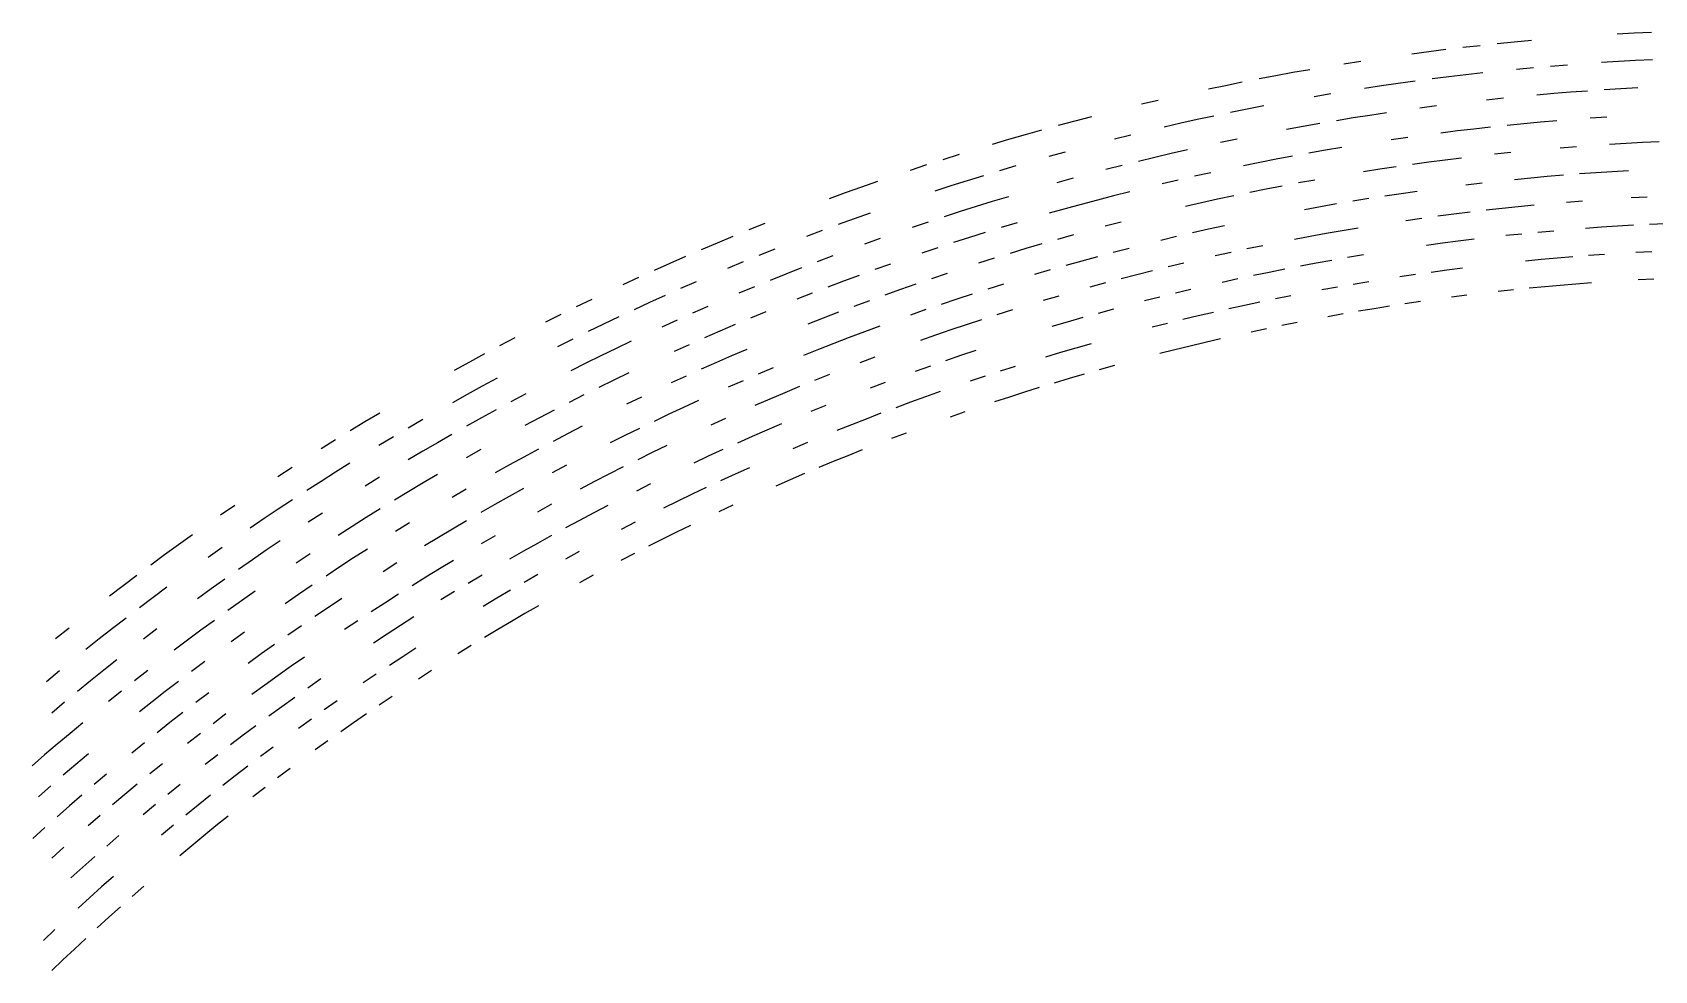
# Model space of a CAD drawing. Header units: metres. Extents: x -298 to 300, y -298 to 299.
# Drawn here: x -190.2 to -12.8, y 196.5 to 299 of the extents above; entities that cross this region are included whole.
import ezdxf

# ---------------------------------------------------------------- set-up
doc = ezdxf.new("R2010")
doc.units = ezdxf.units.M

msp = doc.modelspace()

# ---------------------------------------------------------------- linework, layer by layer
for p, q in [((-26.274912, 298.06372, -692.8203), (-28.1468, 297.88965, -692.8203)), ((-15.023447, 298.86053, -692.8203), (-16.900705, 298.7572, -692.8203)), ((-13.145578, 298.95203, -692.8203), (-15.023447, 298.86053, -692.8203)), ((-37.48762, 296.84344, -692.8203), (-39.351513, 296.599, -692.8203)), ((-35.622204, 297.07617, -692.8203), (-37.48762, 296.84344, -692.8203)), ((-31.887094, 297.5064, -692.8203), (-33.75532, 297.29712, -692.8203)), ((-28.1468, 297.88965, -692.8203), (-30.017527, 297.70392, -692.8203)), ((-52.35023, 294.5609, -692.8203), (-54.199352, 294.2232, -692.8203)), ((-50.498974, 294.8871, -692.8203), (-52.35023, 294.5609, -692.8203)), ((-44.933422, 295.79553, -692.8203), (-46.79054, 295.5044, -692.8203)), ((-31.595224, 294.5298, -692.8203), (-33.444836, 294.32245, -692.8203)), ((-26.039072, 295.08215, -692.8203), (-27.892282, 294.90967, -692.8203)), ((-22.329538, 295.39215, -692.8203), (-24.184824, 295.24298, -692.8203)), ((-16.758493, 295.7697, -692.8203), (-18.616282, 295.65552, -692.8203)), ((-14.899973, 295.8722, -692.8203), (-16.758493, 295.7697, -692.8203)), ((-13.040842, 295.963, -692.8203), (-14.899973, 295.8722, -692.8203)), ((-59.73335, 293.14038, -692.8203), (-61.573376, 292.7563, -692.8203)), ((-57.891003, 293.51294, -692.8203), (-59.73335, 293.14038, -692.8203)), ((-54.199352, 294.2232, -692.8203), (-56.046276, 293.87384, -692.8203)), ((-42.67085, 293.11157, -692.8203), (-44.511242, 292.83466, -692.8203)), ((-40.828808, 293.37695, -692.8203), (-42.67085, 293.11157, -692.8203)), ((-38.98512, 293.63068, -692.8203), (-40.828808, 293.37695, -692.8203)), ((-35.29304, 294.10352, -692.8203), (-37.139843, 293.87286, -692.8203)), ((-33.444836, 294.32245, -692.8203), (-35.29304, 294.10352, -692.8203)), ((-16.480356, 292.78992, -692.8203), (-18.319345, 292.6776, -692.8203)), ((-14.640696, 292.89075, -692.8203), (-16.480356, 292.78992, -692.8203)), ((-67.07819, 291.5348, -692.8203), (-68.907845, 291.1046, -692.8203)), ((-55.512157, 290.93103, -692.8203), (-57.33827, 290.5736, -692.8203)), ((-48.18617, 292.24622, -692.8203), (-50.020763, 291.9347, -692.8203)), ((-36.65504, 290.91962, -692.8203), (-38.48164, 290.68054, -692.8203)), ((-29.334543, 291.761, -692.8203), (-31.166636, 291.56787, -692.8203)), ((-23.831308, 292.27118, -692.8203), (-25.666819, 292.11267, -692.8203)), ((-21.994883, 292.4182, -692.8203), (-23.831308, 292.27118, -692.8203)), ((-20.15748, 292.55365, -692.8203), (-21.994883, 292.4182, -692.8203)), ((-76.19825, 289.26917, -692.8203), (-78.013435, 288.78174, -692.8203)), ((-74.38001, 289.74524, -692.8203), (-76.19825, 289.26917, -692.8203)), ((-62.8025, 289.43237, -692.8203), (-64.619026, 289.02905, -692.8203)), ((-60.983532, 289.82422, -692.8203), (-62.8025, 289.43237, -692.8203)), ((-57.33827, 290.5736, -692.8203), (-59.16212, 290.2046, -692.8203)), ((-45.7718, 289.60974, -692.8203), (-47.589855, 289.31342, -692.8203)), ((-43.951855, 289.8946, -692.8203), (-45.7718, 289.60974, -692.8203)), ((-42.13014, 290.16803, -692.8203), (-43.951855, 289.8946, -692.8203)), ((-25.295664, 289.143, -692.8203), (-27.111399, 288.97534, -692.8203)), ((-23.47883, 289.29926, -692.8203), (-25.295664, 289.143, -692.8203)), ((-18.022898, 289.69952, -692.8203), (-19.842356, 289.5775, -692.8203)), ((-81.634346, 287.77283, -692.8203), (-83.43995, 287.25122, -692.8203)), ((-79.82545, 288.28296, -692.8203), (-81.634346, 287.77283, -692.8203)), ((-70.05262, 287.75092, -692.8203), (-71.858345, 287.30212, -692.8203)), ((-64.619026, 289.02905, -692.8203), (-66.43287, 288.61438, -692.8203)), ((-51.220226, 288.68658, -692.8203), (-53.03236, 288.35608, -692.8203)), ((-49.40608, 289.00568, -692.8203), (-51.220226, 288.68658, -692.8203)), ((-39.786816, 287.4828, -692.8203), (-41.591747, 287.22412, -692.8203)), ((-34.362743, 288.19067, -692.8203), (-36.172253, 287.96606, -692.8203)), ((-32.55183, 288.40393, -692.8203), (-34.362743, 288.19067, -692.8203)), ((-30.739573, 288.60577, -692.8203), (-32.55183, 288.40393, -692.8203)), ((-27.111399, 288.97534, -692.8203), (-28.926096, 288.79626, -692.8203)), ((-88.83643, 285.61877, -692.8203), (-90.6283, 285.052, -692.8203)), ((-83.43995, 287.25122, -692.8203), (-85.242195, 286.71838, -692.8203)), ((-77.25794, 285.88794, -692.8203), (-79.051704, 285.39392, -692.8203)), ((-65.653694, 285.72485, -692.8203), (-67.446785, 285.3037, -692.8203)), ((-63.85792, 286.13464, -692.8203), (-65.653694, 285.72485, -692.8203)), ((-58.4557, 287.2964, -692.8203), (-60.258923, 286.9204, -692.8203)), ((-48.793835, 286.07623, -692.8203), (-50.589672, 285.761, -692.8203)), ((-46.996105, 286.38013, -692.8203), (-48.793835, 286.07623, -692.8203)), ((-28.519602, 285.83124, -692.8203), (-30.314463, 285.64343, -692.8203)), ((-21.329233, 286.46985, -692.8203), (-23.128305, 286.32715, -692.8203)), ((-15.926889, 286.83008, -692.8203), (-17.728464, 286.7213, -692.8203)), ((-14.124704, 286.92755, -692.8203), (-15.926889, 286.83008, -692.8203)), ((-12.32197, 287.01367, -692.8203), (-14.124704, 286.92755, -692.8203)), ((-92.41657, 284.47412, -692.8203), (-94.20112, 283.8849, -692.8203)), ((-82.62971, 284.37225, -692.8203), (-84.413826, 283.8446, -692.8203)), ((-71.02479, 284.42773, -692.8203), (-72.80958, 283.97296, -692.8203)), ((-67.446785, 285.3037, -692.8203), (-69.23719, 284.87134, -692.8203)), ((-55.96455, 284.7478, -692.8203), (-57.751842, 284.38757, -692.8203)), ((-54.17512, 285.0968, -692.8203), (-55.96455, 284.7478, -692.8203)), ((-52.383434, 285.43457, -692.8203), (-54.17512, 285.0968, -692.8203)), ((-42.84004, 284.0133, -692.8203), (-44.62306, 283.73547, -692.8203)), ((-41.05531, 284.27985, -692.8203), (-42.84004, 284.0133, -692.8203)), ((-37.480907, 284.7793, -692.8203), (-39.26887, 284.53516, -692.8203)), ((-35.691418, 285.0122, -692.8203), (-37.480907, 284.7793, -692.8203)), ((-33.900463, 285.2339, -692.8203), (-35.691418, 285.0122, -692.8203)), ((-15.653452, 283.84998, -692.8203), (-17.436228, 283.74292, -692.8203)), ((-99.53199, 282.0503, -692.8203), (-101.301094, 281.4165, -692.8203)), ((-97.75892, 282.67297, -692.8203), (-99.53199, 282.0503, -692.8203)), ((-89.74561, 282.19446, -692.8203), (-91.515816, 281.62213, -692.8203)), ((-87.97181, 282.7556, -692.8203), (-89.74561, 282.19446, -692.8203)), ((-86.19453, 283.30566, -692.8203), (-87.97181, 282.7556, -692.8203)), ((-76.37037, 283.0298, -692.8203), (-78.14619, 282.54138, -692.8203)), ((-64.8769, 282.8346, -692.8203), (-66.65186, 282.41846, -692.8203)), ((-61.319286, 283.63342, -692.8203), (-63.099377, 283.23962, -692.8203)), ((-53.509777, 282.17896, -692.8203), (-55.280895, 281.83423, -692.8203)), ((-49.96101, 282.83508, -692.8203), (-51.7364, 282.51257, -692.8203)), ((-31.666636, 282.4843, -692.8203), (-33.44044, 282.27673, -692.8203)), ((-26.338022, 283.0401, -692.8203), (-28.115366, 282.86597, -692.8203)), ((-24.559519, 283.203, -692.8203), (-26.338022, 283.0401, -692.8203)), ((-22.780039, 283.3548, -692.8203), (-24.559519, 283.203, -692.8203)), ((-19.218332, 283.62476, -692.8203), (-20.999643, 283.49536, -692.8203)), ((-17.436228, 283.74292, -692.8203), (-19.218332, 283.62476, -692.8203)), ((-101.301094, 281.4165, -692.8203), (-103.06617, 280.77155, -692.8203)), ((-85.21766, 280.4768, -692.8203), (-86.97718, 279.93298, -692.8203)), ((-83.45472, 281.00964, -692.8203), (-85.21766, 280.4768, -692.8203)), ((-73.72431, 280.64258, -692.8203), (-75.48524, 280.1709, -692.8203)), ((-71.96046, 281.1032, -692.8203), (-73.72431, 280.64258, -692.8203)), ((-70.19367, 281.55273, -692.8203), (-71.96046, 281.1032, -692.8203)), ((-62.342724, 280.34412, -692.8203), (-64.10206, 279.94397, -692.8203)), ((-60.580822, 280.73328, -692.8203), (-62.342724, 280.34412, -692.8203)), ((-58.81654, 281.11133, -692.8203), (-60.580822, 280.73328, -692.8203)), ((-55.280895, 281.83423, -692.8203), (-57.049877, 281.47833, -692.8203)), ((-44.05189, 280.79785, -692.8203), (-45.81471, 280.5125, -692.8203)), ((-40.52113, 281.3352, -692.8203), (-42.287365, 281.07202, -692.8203)), ((-38.753185, 281.58728, -692.8203), (-40.52113, 281.3352, -692.8203)), ((-20.672312, 280.5207, -692.8203), (-22.43403, 280.3822, -692.8203)), ((-13.617502, 280.96375, -692.8203), (-15.382212, 280.86963, -692.8203)), ((-100.31068, 278.59436, -692.8203), (-102.05799, 277.9558, -692.8203)), ((-98.559456, 279.222, -692.8203), (-100.31068, 278.59436, -692.8203)), ((-88.73322, 279.37805, -692.8203), (-90.48579, 278.81213, -692.8203)), ((-86.97718, 279.93298, -692.8203), (-88.73322, 279.37805, -692.8203)), ((-77.24311, 279.68823, -692.8203), (-78.99793, 279.19446, -692.8203)), ((-75.48524, 280.1709, -692.8203), (-77.24311, 279.68823, -692.8203)), ((-49.334606, 279.9087, -692.8203), (-51.091625, 279.5902, -692.8203)), ((-47.575634, 280.21606, -692.8203), (-49.334606, 279.9087, -692.8203)), ((-38.239758, 278.63904, -692.8203), (-39.989147, 278.39026, -692.8203)), ((-34.73646, 279.10358, -692.8203), (-36.488842, 278.87683, -692.8203)), ((-32.982616, 279.31934, -692.8203), (-34.73646, 279.10358, -692.8203)), ((-29.471018, 279.71777, -692.8203), (-31.227488, 279.52405, -692.8203)), ((-27.713388, 279.9005, -692.8203), (-29.471018, 279.71777, -692.8203)), ((-25.95466, 280.07214, -692.8203), (-27.713388, 279.9005, -692.8203)), ((-110.084785, 278.08142, -692.8203), (-111.82862, 277.38147, -692.8203)), ((-103.801155, 277.30627, -692.8203), (-105.54023, 276.64575, -692.8203)), ((-92.23469, 278.23523, -692.8203), (-93.97993, 277.64734, -692.8203)), ((-85.98493, 277.1095, -692.8203), (-87.723274, 276.5609, -692.8203)), ((-82.49799, 278.1739, -692.8203), (-84.24317, 277.64716, -692.8203)), ((-76.34193, 276.83435, -692.8203), (-78.078865, 276.3463, -692.8203)), ((-71.11323, 278.2329, -692.8203), (-72.85908, 277.7777, -692.8203)), ((-61.58827, 277.44812, -692.8203), (-63.32942, 277.05273, -692.8203)), ((-59.844555, 277.83258, -692.8203), (-61.58827, 277.44812, -692.8203)), ((-48.71046, 276.9818, -692.8203), (-50.44911, 276.66736, -692.8203)), ((-46.9698, 277.2854, -692.8203), (-48.71046, 276.9818, -692.8203)), ((-45.227306, 277.57806, -692.8203), (-46.9698, 277.2854, -692.8203)), ((-27.31367, 276.9347, -692.8203), (-29.052683, 276.75458, -692.8203)), ((-23.832407, 277.2621, -692.8203), (-25.573557, 277.10388, -692.8203)), ((-18.603342, 277.6712, -692.8203), (-20.347239, 277.54578, -692.8203)), ((-16.858652, 277.78564, -692.8203), (-18.603342, 277.6712, -692.8203)), ((-15.113291, 277.88916, -692.8203), (-16.858652, 277.78564, -692.8203)), ((-11.620737, 278.06323, -692.8203), (-13.367319, 277.9817, -692.8203)), ((-115.302925, 275.94867, -692.8203), (-117.03327, 275.21594, -692.8203)), ((-113.56806, 276.67053, -692.8203), (-115.302925, 275.94867, -692.8203)), ((-109.005745, 275.29205, -692.8203), (-110.732, 274.59894, -692.8203)), ((-97.459114, 276.43884, -692.8203), (-99.19294, 275.8181, -692.8203)), ((-91.1894, 275.43097, -692.8203), (-92.91706, 274.84973, -692.8203)), ((-87.723274, 276.5609, -692.8203), (-89.45814, 276.00134, -692.8203)), ((-81.54322, 275.33752, -692.8203), (-83.27058, 274.8169, -692.8203)), ((-79.81263, 275.8474, -692.8203), (-81.54322, 275.33752, -692.8203)), ((-70.268196, 275.36206, -692.8203), (-71.99598, 274.9121, -692.8203)), ((-65.06812, 276.64636, -692.8203), (-66.804146, 276.22913, -692.8203)), ((-59.110546, 274.9314, -692.8203), (-60.83601, 274.55157, -692.8203)), ((-55.6526, 275.6584, -692.8203), (-57.3827, 275.3003, -692.8203)), ((-50.44911, 276.66736, -692.8203), (-52.18568, 276.34192, -692.8203)), ((-35.996166, 275.92505, -692.8203), (-37.72859, 275.69043, -692.8203)), ((-34.26234, 276.1488, -692.8203), (-35.996166, 275.92505, -692.8203)), ((-32.52711, 276.36157, -692.8203), (-34.26234, 276.1488, -692.8203)), ((-13.119333, 274.9994, -692.8203), (-14.846628, 274.90845, -692.8203)), ((-120.479866, 273.71796, -692.8203), (-122.19599, 272.95276, -692.8203)), ((-118.75892, 274.4724, -692.8203), (-120.479866, 273.71796, -692.8203)), ((-112.453865, 273.89502, -692.8203), (-114.17121, 273.18024, -692.8203)), ((-106.0879, 273.22705, -692.8203), (-107.80128, 272.5523, -692.8203)), ((-102.64857, 274.54425, -692.8203), (-104.37037, 273.8911, -692.8203)), ((-96.36115, 273.65472, -692.8203), (-98.07752, 273.04102, -692.8203)), ((-84.994576, 274.2854, -692.8203), (-86.71522, 273.74304, -692.8203)), ((-75.44294, 273.97986, -692.8203), (-77.161934, 273.49756, -692.8203)), ((-73.720955, 274.45142, -692.8203), (-75.44294, 273.97986, -692.8203)), ((-64.27949, 273.75952, -692.8203), (-65.997444, 273.3473, -692.8203)), ((-49.808727, 273.74402, -692.8203), (-51.52699, 273.42273, -692.8203)), ((-48.08845, 274.05457, -692.8203), (-49.808727, 273.74402, -692.8203)), ((-44.642162, 274.6432, -692.8203), (-46.366283, 274.3543, -692.8203)), ((-33.790478, 273.1936, -692.8203), (-35.50575, 272.9729, -692.8203)), ((-25.194773, 274.13538, -692.8203), (-26.916208, 273.96863, -692.8203)), ((-23.472239, 274.29132, -692.8203), (-25.194773, 274.13538, -692.8203)), ((-21.748789, 274.4364, -692.8203), (-23.472239, 274.29132, -692.8203)), ((-18.299204, 274.6941, -692.8203), (-20.024424, 274.57068, -692.8203)), ((-123.907234, 272.17688, -692.8203), (-125.613655, 271.39014, -692.8203)), ((-117.59229, 271.7185, -692.8203), (-119.295845, 270.9715, -692.8203)), ((-107.80128, 272.5523, -692.8203), (-109.51038, 271.86682, -692.8203)), ((-101.49836, 271.78137, -692.8203), (-103.20277, 271.1355, -692.8203)), ((-99.789925, 272.41656, -692.8203), (-101.49836, 271.78137, -692.8203)), ((-93.56245, 271.466, -692.8203), (-95.26508, 270.86993, -692.8203)), ((-90.146, 272.62604, -692.8203), (-91.85609, 272.0514, -692.8203)), ((-84.006355, 271.46057, -692.8203), (-85.7093, 270.9245, -692.8203)), ((-78.877815, 273.00446, -692.8203), (-80.59058, 272.50055, -692.8203)), ((-72.84205, 271.59076, -692.8203), (-74.54615, 271.12476, -692.8203)), ((-69.4253, 272.49048, -692.8203), (-71.13514, 272.04602, -692.8203)), ((-67.712715, 272.92432, -692.8203), (-69.4253, 272.49048, -692.8203)), ((-58.378674, 272.02966, -692.8203), (-60.08595, 271.65448, -692.8203)), ((-54.957287, 272.74768, -692.8203), (-56.66914, 272.39404, -692.8203)), ((-53.243237, 273.09058, -692.8203), (-54.957287, 272.74768, -692.8203)), ((-44.059277, 271.708, -692.8203), (-45.764904, 271.4228, -692.8203)), ((-38.931957, 272.49915, -692.8203), (-40.64271, 272.24622, -692.8203)), ((-35.50575, 272.9729, -692.8203), (-37.219616, 272.74146, -692.8203)), ((-21.409555, 271.4632, -692.8203), (-23.114328, 271.3203, -692.8203)), ((-19.703867, 271.59534, -692.8203), (-21.409555, 271.4632, -692.8203)), ((-12.873667, 272.01697, -692.8203), (-14.582163, 271.9276, -692.8203)), ((-129.01137, 269.78467, -692.8203), (-130.70259, 268.96606, -692.8203)), ((-120.99464, 270.21387, -692.8203), (-122.68867, 269.44556, -692.8203)), ((-111.215096, 271.1706, -692.8203), (-112.91535, 270.46368, -692.8203)), ((-104.90308, 270.47888, -692.8203), (-106.59925, 269.81158, -692.8203)), ((-98.65894, 269.64575, -692.8203), (-100.350044, 269.0177, -692.8203)), ((-95.26508, 270.86993, -692.8203), (-96.963936, 270.26318, -692.8203)), ((-89.104744, 269.8203, -692.8203), (-90.79719, 269.25232, -692.8203)), ((-87.40876, 270.37775, -692.8203), (-89.104744, 269.8203, -692.8203)), ((-77.9452, 270.16083, -692.8203), (-79.640144, 269.66284, -692.8203)), ((-66.890144, 270.047, -692.8203), (-68.58466, 269.6184, -692.8203)), ((-63.493114, 270.87207, -692.8203), (-65.19294, 270.46484, -692.8203)), ((-52.56843, 270.17505, -692.8203), (-54.26417, 269.8365, -692.8203)), ((-47.46876, 271.1269, -692.8203), (-49.170605, 270.8203, -692.8203)), ((-33.320812, 270.23816, -692.8203), (-35.01759, 270.0205, -692.8203)), ((-28.222788, 270.82733, -692.8203), (-29.92335, 270.6416, -692.8203)), ((-24.818186, 271.16663, -692.8203), (-26.521006, 271.00232, -692.8203)), ((-23.114328, 271.3203, -692.8203), (-24.818186, 271.16663, -692.8203)), ((-132.3886, 268.13672, -692.8203), (-134.06935, 267.29688, -692.8203)), ((-126.06196, 267.87714, -692.8203), (-127.7411, 267.07703, -692.8203)), ((-122.68867, 269.44556, -692.8203), (-124.377754, 268.66663, -692.8203)), ((-116.302376, 269.01788, -692.8203), (-117.98902, 268.27905, -692.8203)), ((-109.978645, 268.4452, -692.8203), (-111.66187, 267.7461, -692.8203)), ((-102.03712, 268.3791, -692.8203), (-103.7201, 267.72986, -692.8203)), ((-92.48603, 268.67365, -692.8203), (-94.17115, 268.08435, -692.8203)), ((-83.02033, 268.635, -692.8203), (-84.70551, 268.10522, -692.8203)), ((-71.9654, 268.7295, -692.8203), (-73.6515, 268.26904, -692.8203)), ((-62.708935, 267.98413, -692.8203), (-64.39063, 267.5819, -692.8203)), ((-61.02473, 268.3758, -692.8203), (-62.708935, 267.98413, -692.8203)), ((-57.64906, 269.12738, -692.8203), (-59.338085, 268.75684, -692.8203)), ((-55.957775, 269.48724, -692.8203), (-57.64906, 269.12738, -692.8203)), ((-46.851208, 268.1988, -692.8203), (-48.53474, 267.89612, -692.8203)), ((-43.47865, 268.77234, -692.8203), (-45.165844, 268.49084, -692.8203)), ((-41.789623, 269.0432, -692.8203), (-43.47865, 268.77234, -692.8203)), ((-38.40669, 269.5531, -692.8203), (-40.09901, 269.30347, -692.8203)), ((-127.7411, 267.07703, -692.8203), (-129.41524, 266.26648, -692.8203)), ((-119.67097, 267.52966, -692.8203), (-121.34809, 266.76978, -692.8203)), ((-115.01484, 266.31628, -692.8203), (-116.68452, 265.58557, -692.8203)), ((-113.34058, 267.03644, -692.8203), (-115.01484, 266.31628, -692.8203)), ((-103.7201, 267.72986, -692.8203), (-105.39893, 267.07007, -692.8203)), ((-99.20374, 266.2533, -692.8203), (-100.87348, 265.6219, -692.8203)), ((-97.5301, 266.87415, -692.8203), (-99.20374, 266.2533, -692.8203)), ((-89.740486, 266.4524, -692.8203), (-91.41169, 265.8805, -692.8203)), ((-88.06562, 267.01392, -692.8203), (-89.740486, 266.4524, -692.8203)), ((-86.387276, 267.56482, -692.8203), (-88.06562, 267.01392, -692.8203)), ((-77.01478, 267.31653, -692.8203), (-78.69178, 266.82446, -692.8203)), ((-75.3346, 267.7981, -692.8203), (-77.01478, 267.31653, -692.8203)), ((-66.06971, 267.16907, -692.8203), (-67.74616, 266.74573, -692.8203)), ((-55.248547, 266.57996, -692.8203), (-56.921642, 266.2246, -692.8203)), ((-51.895824, 267.25916, -692.8203), (-53.573254, 266.9248, -692.8203)), ((-137.41481, 265.58557, -692.8203), (-139.07936, 264.71423, -692.8203)), ((-131.08418, 265.44543, -692.8203), (-132.74791, 264.61383, -692.8203)), ((-126.35035, 264.427, -692.8203), (-128.00786, 263.62524, -692.8203)), ((-124.687874, 265.21838, -692.8203), (-126.35035, 264.427, -692.8203)), ((-118.349556, 264.84448, -692.8203), (-120.009834, 264.0929, -692.8203)), ((-112.071846, 264.326, -692.8203), (-113.72907, 263.61383, -692.8203)), ((-104.20081, 264.32776, -692.8203), (-105.858284, 263.66504, -692.8203)), ((-102.53919, 264.98004, -692.8203), (-104.20081, 264.32776, -692.8203)), ((-100.87348, 265.6219, -692.8203), (-102.53919, 264.98004, -692.8203)), ((-91.41169, 265.8805, -692.8203), (-93.07929, 265.29797, -692.8203)), ((-76.08643, 264.47162, -692.8203), (-77.745674, 263.9854, -692.8203)), ((-74.4242, 264.9474, -692.8203), (-76.08643, 264.47162, -692.8203)), ((-65.25147, 264.29053, -692.8203), (-66.90986, 263.87244, -692.8203)), ((-63.590466, 264.6983, -692.8203), (-65.25147, 264.29053, -692.8203)), ((-61.926952, 265.09558, -692.8203), (-63.590466, 264.6983, -692.8203)), ((-60.260876, 265.48242, -692.8203), (-61.926952, 265.09558, -692.8203)), ((-142.39186, 262.94025, -692.8203), (-144.03969, 262.03772, -692.8203)), ((-140.73842, 263.8324, -692.8203), (-142.39186, 262.94025, -692.8203)), ((-129.66023, 262.81305, -692.8203), (-131.30748, 261.99048, -692.8203)), ((-128.00786, 263.62524, -692.8203), (-129.66023, 262.81305, -692.8203)), ((-115.38178, 262.8913, -692.8203), (-117.029915, 262.1584, -692.8203)), ((-113.72907, 263.61383, -692.8203), (-115.38178, 262.8913, -692.8203)), ((-98.05958, 263.48804, -692.8203), (-99.71198, 262.8639, -692.8203)), ((-91.98963, 262.51086, -692.8203), (-93.635994, 261.9248, -692.8203)), ((-88.68586, 263.6518, -692.8203), (-90.33955, 263.08655, -692.8203)), ((-87.02863, 264.20667, -692.8203), (-88.68586, 263.6518, -692.8203)), ((-77.745674, 263.9854, -692.8203), (-79.40174, 263.48883, -692.8203)), ((-71.86872, 262.55566, -692.8203), (-73.516, 262.096, -692.8203)), ((-139.34947, 261.18372, -692.8203), (-140.98619, 260.3004, -692.8203)), ((-126.60279, 260.9828, -692.8203), (-128.2386, 260.1795, -692.8203)), ((-124.96192, 261.77588, -692.8203), (-126.60279, 260.9828, -692.8203)), ((-118.67341, 261.41516, -692.8203), (-120.31214, 260.66162, -692.8203)), ((-112.44538, 260.91046, -692.8203), (-114.081184, 260.19604, -692.8203)), ((-109.16053, 262.3084, -692.8203), (-110.80518, 261.61462, -692.8203)), ((-103.00477, 261.58447, -692.8203), (-104.64503, 260.92932, -692.8203)), ((-96.91761, 260.72186, -692.8203), (-98.55262, 260.10498, -692.8203)), ((-85.99378, 261.3988, -692.8203), (-87.63337, 260.85046, -692.8203)), ((-82.70435, 262.46448, -692.8203), (-84.35078, 261.93677, -692.8203)), ((-76.801704, 261.1457, -692.8203), (-78.43995, 260.6551, -692.8203)), ((-75.16035, 261.62598, -692.8203), (-76.801704, 261.1457, -692.8203)), ((-142.61732, 259.40674, -692.8203), (-144.24275, 258.50293, -692.8203)), ((-140.98619, 260.3004, -692.8203), (-142.61732, 259.40674, -692.8203)), ((-136.2176, 259.46106, -692.8203), (-137.84358, 258.5974, -692.8203)), ((-129.86928, 259.36597, -692.8203), (-131.49483, 258.5421, -692.8203)), ((-123.575264, 259.12378, -692.8203), (-125.19947, 258.33948, -692.8203)), ((-107.91297, 259.5882, -692.8203), (-109.540535, 258.90228, -692.8203)), ((-106.281136, 260.26392, -692.8203), (-107.91297, 259.5882, -692.8203)), ((-92.53095, 259.1438, -692.8203), (-94.1562, 258.55444, -692.8203)), ((-90.90205, 259.7229, -692.8203), (-92.53095, 259.1438, -692.8203)), ((-83.33576, 259.1217, -692.8203), (-84.96107, 258.5901, -692.8203)), ((-81.70704, 259.64307, -692.8203), (-83.33576, 259.1217, -692.8203)), ((-80.07508, 260.15417, -692.8203), (-81.70704, 259.64307, -692.8203)), ((-152.1916, 257.37073, -692.8203), (-153.80412, 256.40674, -692.8203)), ((-139.46407, 257.7235, -692.8203), (-141.07906, 256.83954, -692.8203)), ((-133.11519, 257.7082, -692.8203), (-134.73024, 256.864, -692.8203)), ((-120.57813, 257.23608, -692.8203), (-122.19056, 256.4707, -692.8203)), ((-118.960945, 257.99133, -692.8203), (-120.57813, 257.23608, -692.8203)), ((-117.339, 258.73645, -692.8203), (-118.960945, 257.99133, -692.8203)), ((-109.540535, 258.90228, -692.8203), (-111.163765, 258.20618, -692.8203)), ((-103.433846, 258.19275, -692.8203), (-105.05274, 257.53503, -692.8203)), ((-97.39527, 257.3452, -692.8203), (-99.0091, 256.7254, -692.8203)), ((-94.1562, 258.55444, -692.8203), (-95.77766, 257.95496, -692.8203)), ((-88.20161, 257.49634, -692.8203), (-89.8166, 256.9342, -692.8203)), ((-153.80412, 256.40674, -692.8203), (-155.41054, 255.43266, -692.8203)), ((-147.47646, 256.6648, -692.8203), (-149.08455, 255.73045, -692.8203)), ((-141.07906, 256.83954, -692.8203), (-142.6884, 255.94542, -692.8203)), ((-134.73024, 256.864, -692.8203), (-136.33992, 256.00983, -692.8203)), ((-130.04195, 255.92577, -692.8203), (-131.64589, 255.10094, -692.8203)), ((-123.798164, 255.69518, -692.8203), (-125.400764, 254.90959, -692.8203)), ((-114.39686, 256.78333, -692.8203), (-116.0066, 256.05676, -692.8203)), ((-109.884224, 255.50084, -692.8203), (-111.48603, 254.80266, -692.8203)), ((-108.27802, 256.18903, -692.8203), (-109.884224, 255.50084, -692.8203)), ((-100.618904, 256.09546, -692.8203), (-102.22474, 255.45537, -692.8203)), ((-99.0091, 256.7254, -692.8203), (-100.618904, 256.09546, -692.8203)), ((-157.01076, 254.4486, -692.8203), (-158.60481, 253.45439, -692.8203)), ((-150.68666, 254.78612, -692.8203), (-152.28288, 253.83177, -692.8203)), ((-145.89003, 254.127, -692.8203), (-147.48222, 253.20274, -692.8203)), ((-144.2921, 255.04124, -692.8203), (-145.89003, 254.127, -692.8203)), ((-131.64589, 255.10094, -692.8203), (-133.24458, 254.2661, -692.8203)), ((-125.400764, 254.90959, -692.8203), (-126.99848, 254.11394, -692.8203)), ((-120.80793, 253.81657, -692.8203), (-122.39887, 253.04979, -692.8203)), ((-111.48603, 254.80266, -692.8203), (-113.08344, 254.0944, -692.8203)), ((-105.42414, 254.14507, -692.8203), (-107.017586, 253.47484, -692.8203)), ((-94.63984, 255.18712, -692.8203), (-96.24012, 254.58464, -692.8203)), ((-155.45705, 251.89305, -692.8203), (-157.03493, 250.90874, -692.8203)), ((-147.48222, 253.20274, -692.8203), (-149.06856, 252.26854, -692.8203)), ((-141.13625, 253.38664, -692.8203), (-142.72389, 252.4923, -692.8203)), ((-136.42601, 252.56639, -692.8203), (-138.00862, 251.70158, -692.8203)), ((-134.83797, 253.42125, -692.8203), (-136.42601, 252.56639, -692.8203)), ((-122.39887, 253.04979, -692.8203), (-123.98493, 252.27306, -692.8203)), ((-116.264656, 252.64781, -692.8203), (-117.848335, 251.90965, -692.8203)), ((-114.67628, 253.37608, -692.8203), (-116.264656, 252.64781, -692.8203)), ((-102.6023, 252.07457, -692.8203), (-104.18281, 251.4221, -692.8203)), ((-101.01777, 252.71703, -692.8203), (-102.6023, 252.07457, -692.8203)), ((-99.429146, 253.3496, -692.8203), (-101.01777, 252.71703, -692.8203)), ((-161.77388, 251.43614, -692.8203), (-163.34883, 250.41216, -692.8203)), ((-157.03493, 250.90874, -692.8203), (-158.60658, 249.9146, -692.8203)), ((-152.22334, 250.37022, -692.8203), (-153.79176, 249.40636, -692.8203)), ((-145.8821, 250.67369, -692.8203), (-147.45256, 249.74956, -692.8203)), ((-138.00862, 251.70158, -692.8203), (-139.58577, 250.82689, -692.8203)), ((-131.76091, 251.6671, -692.8203), (-133.33803, 250.83159, -692.8203)), ((-127.14216, 250.6898, -692.8203), (-128.71327, 249.88329, -692.8203)), ((-125.56605, 251.48637, -692.8203), (-127.14216, 250.6898, -692.8203)), ((-113.34803, 250.6945, -692.8203), (-114.91956, 249.9746, -692.8203)), ((-111.77204, 251.40446, -692.8203), (-113.34803, 250.6945, -692.8203)), ((-107.33131, 250.08757, -692.8203), (-108.89918, 249.4055, -692.8203)), ((-105.75916, 250.75981, -692.8203), (-107.33131, 250.08757, -692.8203)), ((-158.60658, 249.9146, -692.8203), (-160.17189, 248.91063, -692.8203)), ((-149.01717, 248.81554, -692.8203), (-150.57588, 247.87181, -692.8203)), ((-147.45256, 249.74956, -692.8203), (-149.01717, 248.81554, -692.8203)), ((-142.72334, 249.04784, -692.8203), (-144.2837, 248.14354, -692.8203)), ((-136.47627, 249.13097, -692.8203), (-138.03728, 248.26598, -692.8203)), ((-128.71327, 249.88329, -692.8203), (-130.27925, 249.067, -692.8203)), ((-122.57105, 249.63548, -692.8203), (-124.13563, 248.85777, -692.8203)), ((-118.048775, 248.50536, -692.8203), (-119.60639, 247.75603, -692.8203)), ((-116.48646, 249.24492, -692.8203), (-118.048775, 248.50536, -692.8203)), ((-168.0345, 247.28117, -692.8203), (-169.58315, 246.21794, -692.8203)), ((-163.28346, 246.87321, -692.8203), (-164.82954, 245.83995, -692.8203)), ((-161.73091, 247.89684, -692.8203), (-163.28346, 246.87321, -692.8203)), ((-152.12862, 246.91826, -692.8203), (-153.67525, 245.955, -692.8203)), ((-139.59282, 247.3911, -692.8203), (-141.1428, 246.50658, -692.8203)), ((-138.03728, 248.26598, -692.8203), (-139.59282, 247.3911, -692.8203)), ((-133.39558, 247.40495, -692.8203), (-134.94585, 246.55931, -692.8203)), ((-127.24995, 247.27287, -692.8203), (-128.79958, 246.4658, -692.8203)), ((-119.60639, 247.75603, -692.8203), (-121.15925, 246.99693, -692.8203)), ((-113.576485, 247.3004, -692.8203), (-115.126656, 246.57921, -692.8203)), ((-164.82954, 245.83995, -692.8203), (-166.3691, 244.79698, -692.8203)), ((-158.46004, 246.45573, -692.8203), (-160.00362, 245.45274, -692.8203)), ((-155.21584, 244.98204, -692.8203), (-156.75026, 243.9995, -692.8203)), ((-153.67525, 245.955, -692.8203), (-155.21584, 244.98204, -692.8203)), ((-148.93007, 245.3723, -692.8203), (-150.46712, 244.42912, -692.8203)), ((-142.68721, 245.61229, -692.8203), (-144.22594, 244.70836, -692.8203)), ((-130.34404, 245.64903, -692.8203), (-131.88335, 244.82256, -692.8203)), ((-128.79958, 246.4658, -692.8203), (-130.34404, 245.64903, -692.8203)), ((-124.250435, 245.44957, -692.8203), (-125.78864, 244.66136, -692.8203)), ((-118.2132, 245.10759, -692.8203), (-119.7494, 244.35728, -692.8203)), ((-172.66023, 244.06248, -692.8203), (-174.18849, 242.97032, -692.8203)), ((-163.07173, 243.41777, -692.8203), (-164.59608, 242.38591, -692.8203)), ((-145.75893, 243.79472, -692.8203), (-147.28615, 242.87157, -692.8203)), ((-144.22594, 244.70836, -692.8203), (-145.75893, 243.79472, -692.8203)), ((-139.56422, 243.96416, -692.8203), (-141.09267, 243.07982, -692.8203)), ((-134.94618, 243.14073, -692.8203), (-136.46956, 242.28539, -692.8203)), ((-133.41743, 243.98643, -692.8203), (-134.94618, 243.14073, -692.8203)), ((-121.28089, 243.5974, -692.8203), (-122.80756, 242.82787, -692.8203)), ((-119.7494, 244.35728, -692.8203), (-121.28089, 243.5974, -692.8203)), ((-175.70992, 241.86858, -692.8203), (-177.22432, 240.75731, -692.8203)), ((-174.18849, 242.97032, -692.8203), (-175.70992, 241.86858, -692.8203)), ((-169.42836, 242.68211, -692.8203), (-170.94795, 241.61034, -692.8203)), ((-166.11394, 241.34447, -692.8203), (-167.6252, 240.2935, -692.8203)), ((-164.59608, 242.38591, -692.8203), (-166.11394, 241.34447, -692.8203)), ((-159.80037, 242.00548, -692.8203), (-161.316, 240.99413, -692.8203)), ((-155.04216, 241.5421, -692.8203), (-156.55495, 240.56065, -692.8203)), ((-153.52321, 242.51396, -692.8203), (-155.04216, 241.5421, -692.8203)), ((-144.1327, 241.28252, -692.8203), (-145.64418, 240.36955, -692.8203)), ((-136.46956, 242.28539, -692.8203), (-137.98756, 241.42058, -692.8203)), ((-130.37306, 242.239, -692.8203), (-131.89095, 241.41246, -692.8203)), ((-124.32935, 242.04881, -692.8203), (-125.8462, 241.26018, -692.8203)), ((-178.7317, 239.63652, -692.8203), (-180.23201, 238.50633, -692.8203)), ((-156.55495, 240.56065, -692.8203), (-158.06154, 239.56975, -692.8203)), ((-150.32298, 240.99644, -692.8203), (-151.83247, 240.04466, -692.8203)), ((-147.14986, 239.44719, -692.8203), (-148.64967, 238.51537, -692.8203)), ((-145.64418, 240.36955, -692.8203), (-147.14986, 239.44719, -692.8203)), ((-141.00703, 239.66234, -692.8203), (-142.50838, 238.76909, -692.8203)), ((-134.9109, 239.73082, -692.8203), (-136.41286, 238.87584, -692.8203)), ((-128.86479, 239.6544, -692.8203), (-130.36644, 238.83739, -692.8203)), ((-180.23201, 238.50633, -692.8203), (-181.72514, 237.36674, -692.8203)), ((-175.46577, 238.33812, -692.8203), (-176.9579, 237.22856, -692.8203)), ((-170.6277, 238.16331, -692.8203), (-172.11885, 237.08409, -692.8203)), ((-169.1298, 239.23314, -692.8203), (-170.6277, 238.16331, -692.8203)), ((-165.82408, 237.90343, -692.8203), (-167.31374, 236.85442, -692.8203)), ((-159.56184, 238.56938, -692.8203), (-161.05586, 237.55968, -692.8203)), ((-144.0041, 237.86644, -692.8203), (-145.4941, 236.95433, -692.8203)), ((-137.90938, 238.0114, -692.8203), (-139.40047, 237.13762, -692.8203)), ((-176.9579, 237.22856, -692.8203), (-178.44298, 236.1096, -692.8203)), ((-167.31374, 236.85442, -692.8203), (-168.7967, 235.796, -692.8203)), ((-161.05586, 237.55968, -692.8203), (-162.54344, 236.54057, -692.8203)), ((-157.80959, 236.14336, -692.8203), (-159.28838, 235.14464, -692.8203)), ((-156.32457, 237.13274, -692.8203), (-157.80959, 236.14336, -692.8203)), ((-151.6316, 236.62352, -692.8203), (-153.11357, 235.66362, -692.8203)), ((-150.14363, 237.57408, -692.8203), (-151.6316, 236.62352, -692.8203)), ((-139.40047, 237.13762, -692.8203), (-140.886, 236.2545, -692.8203)), ((-134.8401, 236.32994, -692.8203), (-136.32066, 235.47545, -692.8203)), ((-179.92097, 234.98143, -692.8203), (-181.39189, 233.84398, -692.8203)), ((-170.27303, 234.72838, -692.8203), (-171.74257, 233.65147, -692.8203)), ((-160.76085, 234.1367, -692.8203), (-162.22694, 233.11955, -692.8203)), ((-154.58946, 234.69444, -692.8203), (-156.05922, 233.71599, -692.8203)), ((-149.92915, 234.16234, -692.8203), (-151.3957, 233.21318, -692.8203)), ((-148.45668, 235.10228, -692.8203), (-149.92915, 234.16234, -692.8203)), ((-137.79585, 234.61168, -692.8203), (-139.26555, 233.7387, -692.8203)), ((-136.32066, 235.47545, -692.8203), (-137.79585, 234.61168, -692.8203)), ((-186.16115, 233.89207, -692.8203), (-187.62514, 232.71538, -692.8203)), ((-182.85558, 232.69725, -692.8203), (-184.31203, 231.54143, -692.8203)), ((-181.39189, 233.84398, -692.8203), (-182.85558, 232.69725, -692.8203)), ((-176.55107, 233.7907, -692.8203), (-178.01454, 232.67442, -692.8203)), ((-173.2053, 232.56541, -692.8203), (-174.66115, 231.47014, -692.8203)), ((-171.74257, 233.65147, -692.8203), (-173.2053, 232.56541, -692.8203)), ((-166.9673, 233.42754, -692.8203), (-168.42879, 232.37144, -692.8203)), ((-151.3957, 233.21318, -692.8203), (-152.85622, 232.25487, -692.8203)), ((-139.26555, 233.7387, -692.8203), (-140.72969, 232.85649, -692.8203)), ((-165.13972, 231.05772, -692.8203), (-166.58632, 230.01317, -692.8203)), ((-163.68657, 232.09325, -692.8203), (-165.13972, 231.05772, -692.8203)), ((-160.4311, 230.72563, -692.8203), (-161.87575, 229.71062, -692.8203)), ((-149.6797, 230.76152, -692.8203), (-151.12483, 229.81401, -692.8203)), ((-148.22859, 231.69994, -692.8203), (-149.6797, 230.76152, -692.8203)), ((-142.18828, 231.96507, -692.8203), (-143.64122, 231.06456, -692.8203)), ((-187.20296, 229.2025, -692.8203), (-188.63731, 228.01945, -692.8203)), ((-182.36244, 229.27074, -692.8203), (-183.79738, 228.11815, -692.8203)), ((-180.9203, 230.41441, -692.8203), (-182.36244, 229.27074, -692.8203)), ((-177.55208, 229.25237, -692.8203), (-178.98701, 228.12993, -692.8203)), ((-171.33159, 230.2318, -692.8203), (-172.77284, 229.14842, -692.8203)), ((-161.87575, 229.71062, -692.8203), (-163.31395, 228.68657, -692.8203)), ((-152.56401, 228.8574, -692.8203), (-153.99712, 227.89183, -692.8203)), ((-146.52992, 229.23631, -692.8203), (-147.96559, 228.30858, -692.8203)), ((-183.79738, 228.11815, -692.8203), (-185.22499, 226.95647, -692.8203)), ((-174.20723, 228.05595, -692.8203), (-175.63472, 226.95451, -692.8203)), ((-164.74568, 227.65349, -692.8203), (-166.17091, 226.6115, -692.8203)), ((-163.31395, 228.68657, -692.8203), (-164.74568, 227.65349, -692.8203)), ((-158.6371, 228.33037, -692.8203), (-160.06673, 227.3267, -692.8203)), ((-186.64528, 225.78587, -692.8203), (-188.05818, 224.60643, -692.8203)), ((-180.41484, 226.99846, -692.8203), (-181.83553, 225.85808, -692.8203)), ((-177.05525, 225.84416, -692.8203), (-178.46877, 224.7249, -692.8203)), ((-175.63472, 226.95451, -692.8203), (-177.05525, 225.84416, -692.8203)), ((-170.88628, 226.82524, -692.8203), (-172.3061, 225.74474, -692.8203)), ((-162.90688, 225.29247, -692.8203), (-164.3173, 224.26207, -692.8203)), ((-161.49, 226.31407, -692.8203), (-162.90688, 225.29247, -692.8203)), ((-156.84496, 225.93382, -692.8203), (-158.25957, 224.94139, -692.8203)), ((-150.81923, 226.4262, -692.8203), (-152.23708, 225.47166, -692.8203)), ((-184.6552, 223.5507, -692.8203), (-186.0541, 222.38377, -692.8203)), ((-175.12526, 223.55699, -692.8203), (-176.52443, 222.44987, -692.8203)), ((-173.71913, 224.65526, -692.8203), (-175.12526, 223.55699, -692.8203)), ((-169.00151, 224.50072, -692.8203), (-170.40678, 223.43205, -692.8203)), ((-159.6679, 223.94017, -692.8203), (-161.0699, 222.9301, -692.8203)), ((-155.05464, 223.53587, -692.8203), (-156.45424, 222.5548, -692.8203)), ((-153.64891, 224.50816, -692.8203), (-155.05464, 223.53587, -692.8203)), ((-186.0541, 222.38377, -692.8203), (-187.4456, 221.20811, -692.8203)), ((-171.80531, 222.3546, -692.8203), (-173.197, 221.26836, -692.8203)), ((-167.11855, 222.17479, -692.8203), (-168.50923, 221.11797, -692.8203)), ((-165.7212, 223.22282, -692.8203), (-167.11855, 222.17479, -692.8203)), ((-188.8297, 220.02373, -692.8203), (-190.20628, 218.83073, -692.8203)), ((-187.4456, 221.20811, -692.8203), (-188.8297, 220.02373, -692.8203)), ((-184.0515, 220.15984, -692.8203), (-185.4291, 218.99681, -692.8203)), ((-177.91658, 221.33403, -692.8203), (-179.30171, 220.20946, -692.8203)), ((-169.89326, 220.05247, -692.8203), (-171.27052, 218.97832, -692.8203)), ((-163.85469, 220.88371, -692.8203), (-165.23732, 219.8474, -692.8203)), ((-157.84761, 221.56493, -692.8203), (-159.2347, 220.56639, -692.8203)), ((-185.4291, 218.99681, -692.8203), (-186.7993, 217.82512, -692.8203)), ((-175.95976, 219.06981, -692.8203), (-177.3307, 217.95763, -692.8203)), ((-166.61345, 218.80247, -692.8203), (-167.98296, 217.74895, -692.8203)), ((-161.98994, 218.5432, -692.8203), (-163.35793, 217.51866, -692.8203)), ((-188.16212, 216.64488, -692.8203), (-189.51753, 215.45616, -692.8203)), ((-182.05061, 217.93443, -692.8203), (-183.41426, 216.78398, -692.8203)), ((-178.6946, 216.83678, -692.8203), (-180.05144, 215.70744, -692.8203)), ((-174.00465, 216.80418, -692.8203), (-175.3614, 215.70427, -692.8203)), ((-167.98296, 217.74895, -692.8203), (-169.34578, 216.68681, -692.8203)), ((-164.71944, 216.48558, -692.8203), (-166.07442, 215.44402, -692.8203)), ((-184.77065, 215.62498, -692.8203), (-186.11967, 214.45757, -692.8203)), ((-180.05144, 215.70744, -692.8203), (-181.40114, 214.56969, -692.8203)), ((-170.70192, 215.6162, -692.8203), (-172.05128, 214.5371, -692.8203)), ((-186.11967, 214.45757, -692.8203), (-187.46135, 213.28166, -692.8203)), ((-182.7436, 213.42339, -692.8203), (-184.07887, 212.26872, -692.8203)), ((-176.7112, 214.59587, -692.8203), (-178.05397, 213.47905, -692.8203)), ((-172.05128, 214.5371, -692.8203), (-173.39384, 213.44951, -692.8203)), ((-168.7646, 213.33543, -692.8203), (-170.09969, 212.26854, -692.8203)), ((-188.79561, 212.0974, -692.8203), (-190.12236, 210.90477, -692.8203)), ((-180.71834, 211.2202, -692.8203), (-182.03981, 210.07835, -692.8203)), ((-174.7295, 212.3535, -692.8203), (-176.05824, 211.24913, -692.8203)), ((-171.428, 211.19322, -692.8203), (-172.74953, 210.10966, -692.8203)), ((-170.09969, 212.26854, -692.8203), (-171.428, 211.19322, -692.8203)), ((-186.7275, 209.93437, -692.8203), (-188.0407, 208.75475, -692.8203)), ((-172.74953, 210.10966, -692.8203), (-174.06422, 209.0178, -692.8203)), ((-184.66103, 207.76976, -692.8203), (-185.96068, 206.6032, -692.8203)), ((-183.35402, 208.92815, -692.8203), (-184.66103, 207.76976, -692.8203)), ((-181.30287, 206.74913, -692.8203), (-182.5962, 205.60362, -692.8203)), ((-183.88234, 204.45012, -692.8203), (-185.16115, 203.2885, -692.8203)), ((-182.5962, 205.60362, -692.8203), (-183.88234, 204.45012, -692.8203)), ((-177.96666, 205.69304, -692.8203), (-179.25343, 204.56859, -692.8203)), ((-181.80562, 202.29546, -692.8203), (-183.07094, 201.14696, -692.8203)), ((-180.5331, 203.43602, -692.8203), (-181.80562, 202.29546, -692.8203)), ((-187.69667, 200.94139, -692.8203), (-188.95332, 199.7559, -692.8203)), ((-185.57973, 198.82628, -692.8203), (-186.82314, 197.65416, -692.8203)), ((-184.329, 199.99052, -692.8203), (-185.57973, 198.82628, -692.8203)), ((-186.82314, 197.65416, -692.8203), (-188.05913, 196.47423, -692.8203))]:
    msp.add_line(p, q)

doc.saveas('drawing.dxf')
